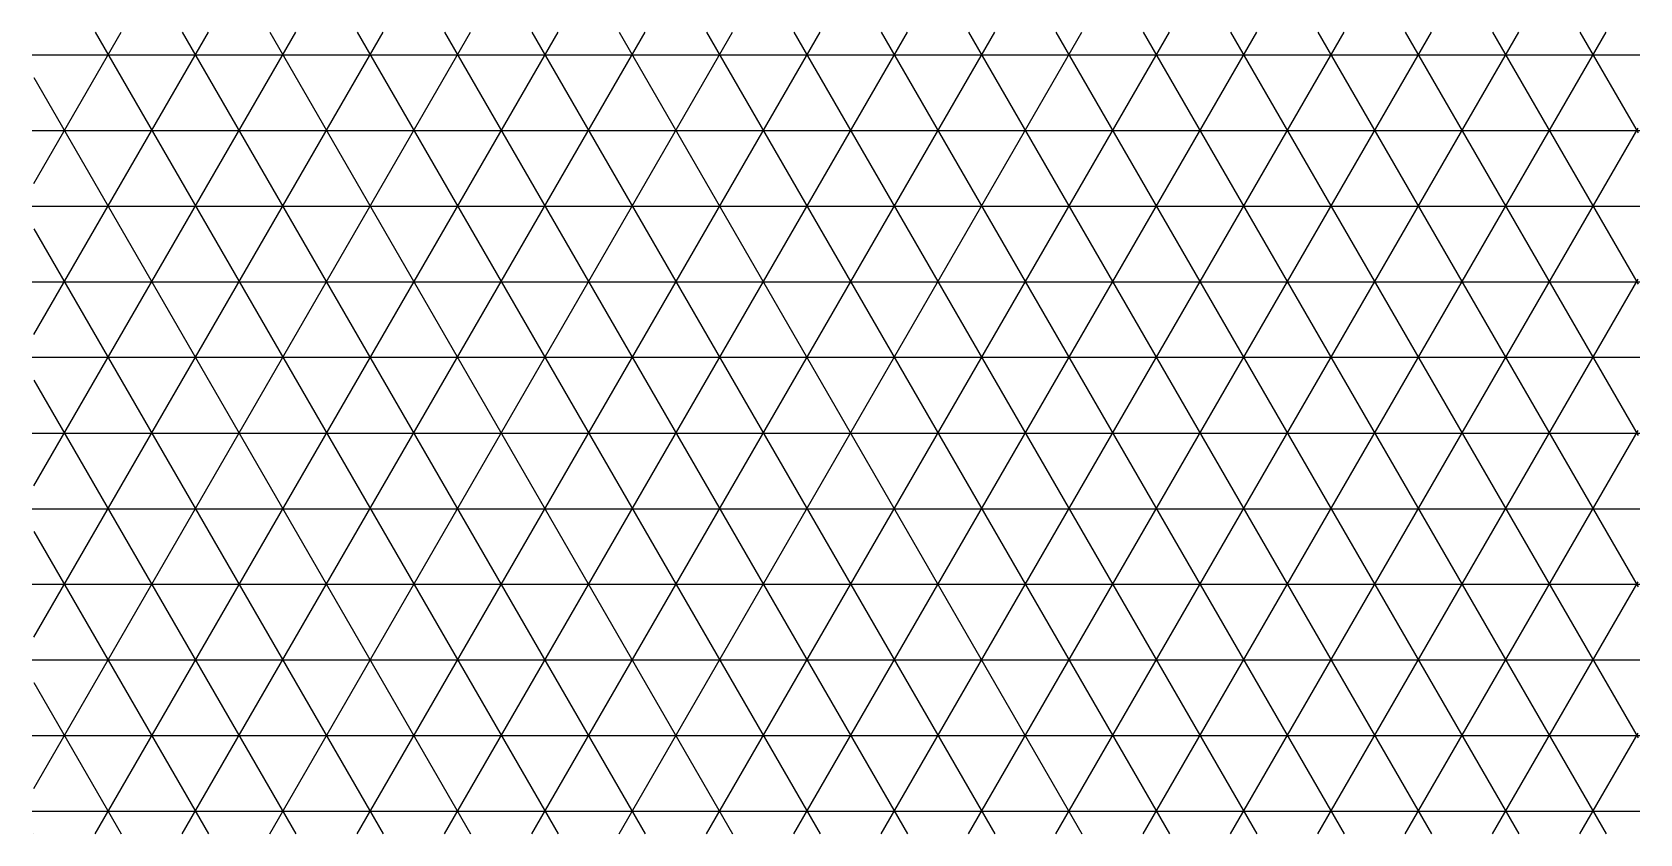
# Model space of a CAD drawing. Header units: metres. Extents: x 0 to 10000, y 6 to 4994.
import ezdxf

# ---------------------------------------------------------------- set-up
doc = ezdxf.new("R2010")
doc.units = ezdxf.units.M

msp = doc.modelspace()

# ---------------------------------------------------------------- linework, layer by layer
for p, q in [((11, 4053), (554, 4994)), ((11, 3112), (1097, 4994)), ((11, 2171), (1641, 4994)), ((11, 1230), (2184, 4994)), ((11, 289), (2727, 4994)), ((391, 6), (3271, 4994)), ((391, 4994), (3271, 6)), ((934, 6), (3814, 4994)), ((934, 4994), (3814, 6)), ((1478, 6), (4357, 4994)), ((1478, 4994), (4357, 6)), ((2021, 6), (4901, 4994)), ((2021, 4994), (4901, 6)), ((2564, 6), (5444, 4994)), ((2564, 4994), (5444, 6)), ((3108, 6), (5987, 4994)), ((3108, 4994), (5987, 6)), ((3651, 6), (6530, 4994)), ((3651, 4994), (6530, 6)), ((4194, 6), (7074, 4994)), ((4194, 4994), (7074, 6)), ((4738, 6), (7617, 4994)), ((4738, 4994), (7617, 6)), ((5281, 6), (8160, 4994)), ((5281, 4994), (8160, 6)), ((5824, 6), (8704, 4994)), ((5824, 4994), (8704, 6)), ((6367, 6), (9247, 4994)), ((6367, 4994), (9247, 6)), ((6911, 6), (9790, 4994)), ((6911, 4994), (9790, 6)), ((7454, 4994), (9989, 603)), ((7997, 4994), (9989, 1544)), ((8541, 4994), (9989, 2485)), ((9084, 4994), (9989, 3426)), ((9627, 4994), (9989, 4367)), ((0, 4853), (10000, 4853)), ((11, 4711), (2727, 6)), ((0, 4382), (10000, 4382)), ((7454, 6), (9989, 4397)), ((0, 3912), (10000, 3912)), ((11, 3770), (2184, 6)), ((0, 3441), (10000, 3441)), ((7997, 6), (9989, 3456)), ((0, 2971), (10000, 2971)), ((11, 2829), (1641, 6)), ((0, 2500), (10000, 2500)), ((8541, 6), (9989, 2515)), ((0, 2029), (10000, 2029)), ((11, 1888), (1097, 6)), ((0, 1559), (10000, 1559)), ((9084, 6), (9989, 1574)), ((0, 1088), (10000, 1088)), ((11, 947), (554, 6)), ((0, 618), (10000, 618)), ((9627, 6), (9989, 633)), ((0, 147), (10000, 147)), ((11, 6), (11, 6))]:
    msp.add_line(p, q)

doc.saveas('drawing.dxf')
